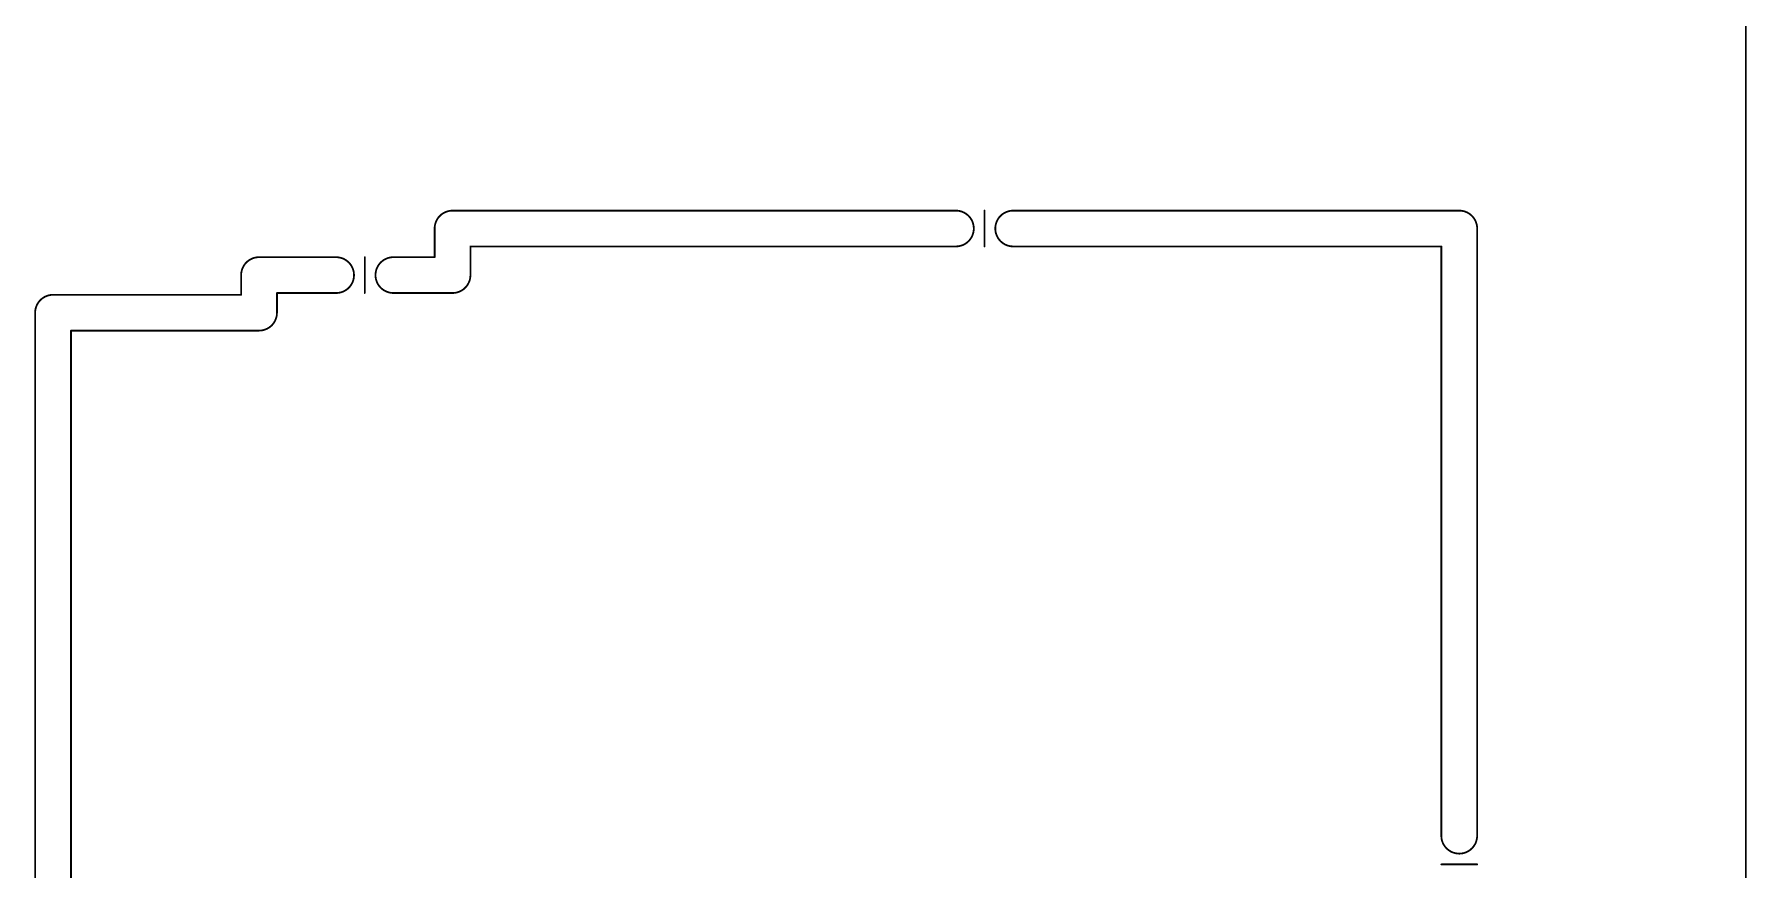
# Model space of a CAD drawing. Header units: millimetres. Extents: x 13 to 259, y -2 to 326.
# Drawn here: x 162.3 to 257.9, y 102 to 148.6 of the extents above; entities that cross this region are included whole.
import ezdxf

# ---------------------------------------------------------------- set-up
doc = ezdxf.new("R2010")
doc.units = ezdxf.units.MM
doc.layers.add('Mechanical9', color=56, linetype='Continuous')

msp = doc.modelspace()

# ---------------------------------------------------------------- linework, layer by layer
at = {"layer": 'Mechanical9', "const_width": 0.1}
for points in [[(257.8, 50.8), (257.8, 325.8)], [(185.6, 138.8), (213.7, 138.8)], [(215.3, 136.8), (215.3, 138.8)], [(216.9, 138.8), (241.8, 138.8)], [(184.6, 136.2), (184.6, 137.8)], [(242.8, 103.9), (242.8, 137.8)], [(186.6, 135.2), (186.6, 136.8)], [(186.6, 136.8), (213.7, 136.8)], [(216.9, 136.8), (240.8, 136.8)], [(240.8, 103.9), (240.8, 136.8)], [(174.8, 136.2), (179.1, 136.2)], [(180.7, 134.2), (180.7, 136.2)], [(182.3, 136.2), (184.6, 136.2)], [(173.8, 134.1), (173.8, 135.2)], [(163.3, 134.1), (173.8, 134.1)], [(175.8, 133.1), (175.8, 134.2)], [(175.8, 134.2), (179.1, 134.2)], [(182.3, 134.2), (185.6, 134.2)], [(162.3, 70.1), (162.3, 133.1)], [(164.3, 71.1), (164.3, 132.1)], [(164.3, 132.1), (174.8, 132.1)], [(240.8, 102.3), (242.8, 102.3)]]:
    msp.add_lwpolyline(points, dxfattribs=at)
for points in [[(184.6, 137.8, -0.414214), (185.6, 138.8)], [(213.7, 138.8, -1), (213.7, 136.8)], [(216.9, 136.8, -1), (216.9, 138.8)], [(241.8, 138.8, -0.414214), (242.8, 137.8)], [(173.8, 135.2, -0.414214), (174.8, 136.2)], [(179.1, 136.2, -1), (179.1, 134.2)], [(182.3, 134.2, -1), (182.3, 136.2)], [(186.6, 135.2, -0.414214), (185.6, 134.2)], [(162.3, 133.1, -0.414214), (163.3, 134.1)], [(175.8, 133.1, -0.414214), (174.8, 132.1)], [(242.8, 103.9, -1), (240.8, 103.9)]]:
    msp.add_lwpolyline(points, format="xyb", dxfattribs=at)
at = {"layer": 'Mechanical9', "const_width": 0.05}
for points in [[(185.575, 138.8, 1), (185.625, 138.8, 1)], [(185.575, 138.8, 1), (185.625, 138.8, 1)], [(213.675, 138.8, 1), (213.725, 138.8, 1)], [(213.675, 138.8, 1), (213.725, 138.8, 1)], [(215.275, 138.8, 1), (215.325, 138.8, 1)], [(216.875, 138.8, 1), (216.925, 138.8, 1)], [(216.875, 138.8, 1), (216.925, 138.8, 1)], [(241.775, 138.8, 1), (241.825, 138.8, 1)], [(241.775, 138.8, 1), (241.825, 138.8, 1)], [(184.575, 137.8, 1), (184.625, 137.8, 1)], [(184.575, 137.8, 1), (184.625, 137.8, 1)], [(242.775, 137.8, 1), (242.825, 137.8, 1)], [(242.775, 137.8, 1), (242.825, 137.8, 1)], [(186.575, 136.8, 1), (186.625, 136.8, 1)], [(186.575, 136.8, 1), (186.625, 136.8, 1)], [(213.675, 136.8, 1), (213.725, 136.8, 1)], [(213.675, 136.8, 1), (213.725, 136.8, 1)], [(215.275, 136.8, 1), (215.325, 136.8, 1)], [(216.875, 136.8, 1), (216.925, 136.8, 1)], [(216.875, 136.8, 1), (216.925, 136.8, 1)], [(240.775, 136.8, 1), (240.825, 136.8, 1)], [(240.775, 136.8, 1), (240.825, 136.8, 1)], [(174.775, 136.2, 1), (174.825, 136.2, 1)], [(174.775, 136.2, 1), (174.825, 136.2, 1)], [(179.075, 136.2, 1), (179.125, 136.2, 1)], [(179.075, 136.2, 1), (179.125, 136.2, 1)], [(180.675, 136.2, 1), (180.725, 136.2, 1)], [(182.275, 136.2, 1), (182.325, 136.2, 1)], [(182.275, 136.2, 1), (182.325, 136.2, 1)], [(184.575, 136.2, 1), (184.625, 136.2, 1)], [(184.575, 136.2, 1), (184.625, 136.2, 1)], [(173.775, 135.2, 1), (173.825, 135.2, 1)], [(173.775, 135.2, 1), (173.825, 135.2, 1)], [(186.575, 135.2, 1), (186.625, 135.2, 1)], [(186.575, 135.2, 1), (186.625, 135.2, 1)], [(163.275, 134.1, 1), (163.325, 134.1, 1)], [(163.275, 134.1, 1), (163.325, 134.1, 1)], [(173.775, 134.1, 1), (173.825, 134.1, 1)], [(173.775, 134.1, 1), (173.825, 134.1, 1)], [(175.775, 134.2, 1), (175.825, 134.2, 1)], [(175.775, 134.2, 1), (175.825, 134.2, 1)], [(179.075, 134.2, 1), (179.125, 134.2, 1)], [(179.075, 134.2, 1), (179.125, 134.2, 1)], [(180.675, 134.2, 1), (180.725, 134.2, 1)], [(182.275, 134.2, 1), (182.325, 134.2, 1)], [(182.275, 134.2, 1), (182.325, 134.2, 1)], [(185.575, 134.2, 1), (185.625, 134.2, 1)], [(185.575, 134.2, 1), (185.625, 134.2, 1)], [(162.275, 133.1, 1), (162.325, 133.1, 1)], [(162.275, 133.1, 1), (162.325, 133.1, 1)], [(175.775, 133.1, 1), (175.825, 133.1, 1)], [(175.775, 133.1, 1), (175.825, 133.1, 1)], [(164.275, 132.1, 1), (164.325, 132.1, 1)], [(164.275, 132.1, 1), (164.325, 132.1, 1)], [(174.775, 132.1, 1), (174.825, 132.1, 1)], [(174.775, 132.1, 1), (174.825, 132.1, 1)], [(240.775, 103.9, 1), (240.825, 103.9, 1)], [(240.775, 103.9, 1), (240.825, 103.9, 1)], [(242.775, 103.9, 1), (242.825, 103.9, 1)], [(242.775, 103.9, 1), (242.825, 103.9, 1)], [(240.775, 102.3, 1), (240.825, 102.3, 1)], [(242.775, 102.3, 1), (242.825, 102.3, 1)]]:
    msp.add_lwpolyline(points, format="xyb", close=True, dxfattribs=at)

doc.saveas('drawing.dxf')
